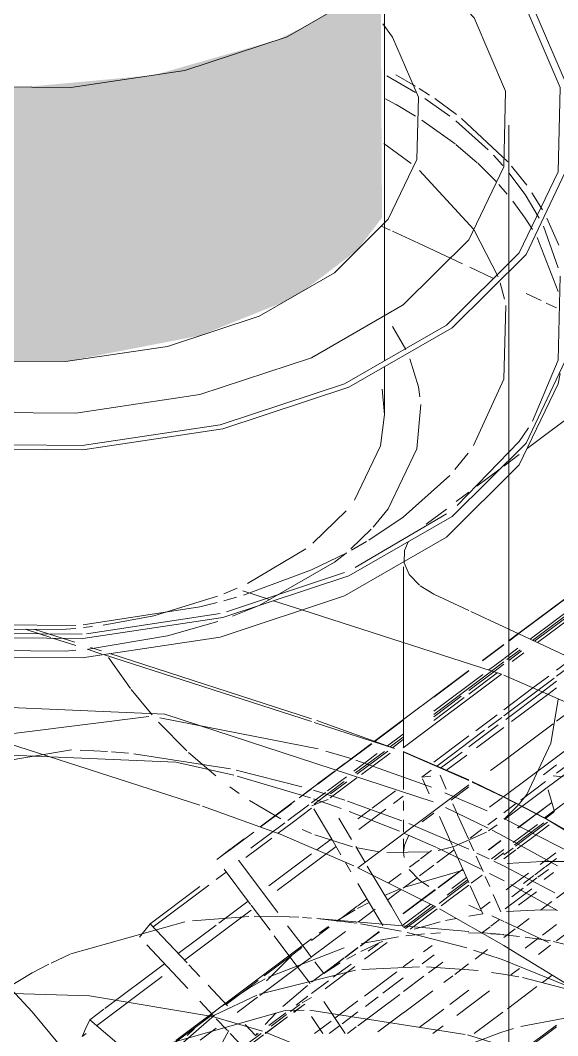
# Model space of a CAD drawing. Header units: metres. Extents: x 147 to 427, y -16 to 162.
# Drawn here: x 408.0657 to 408.1024, y -10.2235 to -10.1541 of the extents above; entities that cross this region are included whole.
import ezdxf

# ---------------------------------------------------------------- set-up
doc = ezdxf.new("R2010")
doc.units = ezdxf.units.M
doc.layers.add('P-PIPE', color=7, linetype='Continuous', lineweight=5)
doc.layers.add('P-SANR-FIXT', color=7, linetype='Continuous', lineweight=5)

# ---------------------------------------------------------------- blocks, each defined once
blk = doc.blocks.new('Bomba Jacuzzi1 - 15B-T 1_1_2CV TRIF_220_380V _1 1_2CV_-2414014-CAIXA D')
at = {"layer": 'P-SANR-FIXT', "color": 131, "lineweight": 15, "true_color": 0x80ffff}
for p, q in [((177.561536, -10.155614), (177.506905, -10.196549)), ((177.50024, -10.163906), (177.498371, -10.162558)), ((177.535424, -10.16298), (177.50817, -10.183401)), ((177.504533, -10.168433), (177.500826, -10.164384)), ((177.502926, -10.170391), (177.500738, -10.169368)), ((177.496416, -10.191534), (177.502653, -10.187854)), ((177.487622, -10.194571), (177.495681, -10.191867)), ((177.478051, -10.196065), (177.487191, -10.194674)), ((177.492786, -10.194436), (177.506418, -10.198834)), ((177.506574, -10.195588), (177.51189, -10.198075)), ((177.468189, -10.196016), (177.477763, -10.196085)), ((177.479648, -10.197415), (177.49344, -10.201872)), ((177.506159, -10.197108), (177.505114, -10.197891)), ((177.499711, -10.203859), (177.506418, -10.198834)), ((177.485805, -10.207782), (177.468838, -10.202299)), ((177.493798, -10.201988), (177.499097, -10.203898)), ((177.507813, -10.207862), (177.514737, -10.202673)), ((177.504191, -10.206053), (177.499711, -10.20411)), ((177.510629, -10.205843), (177.509955, -10.20577)), ((177.496611, -10.212064), (177.504191, -10.206385)), ((177.506574, -10.207199), (177.504423, -10.206161)), ((177.509597, -10.206736), (177.510021, -10.208134)), ((177.506577, -10.207243), (177.509354, -10.208669)), ((177.514809, -10.211979), (177.510184, -10.209144)), ((177.506596, -10.209916), (177.510246, -10.211923)), ((177.501937, -10.214733), (177.496611, -10.212064)), ((177.506575, -10.217379), (177.502188, -10.214869)), ((177.504191, -10.216419), (177.4938, -10.215524))]:
    blk.add_line(p, q, dxfattribs=at)
at = {"layer": 'P-SANR-FIXT', "color": 254, "lineweight": 15, "true_color": 0xbfffff}
for p, q in [((177.50054, -10.159064), (177.498585, -10.157924)), ((177.498498, -10.159489), (177.499197, -10.159875)), ((177.502884, -10.160685), (177.501178, -10.159474)), ((177.499214, -10.159885), (177.50054, -10.160676)), ((177.500977, -10.160955), (177.503244, -10.162577)), ((177.505501, -10.162974), (177.503296, -10.161007)), ((177.503296, -10.162618), (177.504761, -10.163873)), ((177.506503, -10.164045), (177.505869, -10.163352)), ((177.504794, -10.163903), (177.50607, -10.165178)), ((177.507114, -10.164103), (177.508142, -10.165405)), ((177.508503, -10.165923), (177.50922, -10.167085)), ((177.507621, -10.196033), (177.545494, -10.167654)), ((177.49881, -10.168465), (177.498219, -10.168189)), ((177.500738, -10.169368), (177.498979, -10.168545)), ((177.50619, -10.171669), (177.504554, -10.168465)), ((177.508548, -10.196512), (177.546463, -10.168102)), ((177.508885, -10.196669), (177.546801, -10.168259)), ((177.510297, -10.171047), (177.50928, -10.168211)), ((177.508848, -10.168977), (177.510297, -10.172659)), ((177.510184, -10.198972), (177.549505, -10.169509)), ((177.503757, -10.170779), (177.502926, -10.170391)), ((177.505869, -10.171767), (177.504251, -10.171011)), ((177.509119, -10.173288), (177.508094, -10.172808)), ((177.510184, -10.173786), (177.509482, -10.173457)), ((177.499882, -10.176641), (177.498979, -10.17506)), ((177.503238, -10.184837), (177.504143, -10.183708)), ((177.507634, -10.183803), (177.506574, -10.184597)), ((177.496164, -10.190356), (177.4972, -10.189764)), ((177.500854, -10.192789), (177.501791, -10.193351)), ((177.487453, -10.193803), (177.488315, -10.193558)), ((177.501791, -10.193351), (177.504191, -10.194474)), ((177.490833, -10.193806), (177.492786, -10.194436)), ((177.504332, -10.19454), (177.506574, -10.195588)), ((177.468642, -10.195424), (177.477327, -10.195492)), ((177.506918, -10.196559), (177.507583, -10.196061)), ((177.478336, -10.196991), (177.479096, -10.197236)), ((177.476628, -10.197246), (177.477339, -10.197191)), ((177.49344, -10.20207), (177.479214, -10.19748)), ((177.506794, -10.197826), (177.507686, -10.197158)), ((177.507151, -10.197968), (177.507953, -10.197367)), ((177.504191, -10.198583), (177.497747, -10.203411)), ((177.50892, -10.199919), (177.510011, -10.199102)), ((177.509586, -10.200208), (177.510184, -10.199761)), ((177.499097, -10.203895), (177.493614, -10.202126)), ((177.49971, -10.204144), (177.50419, -10.206102)), ((177.509284, -10.205707), (177.510184, -10.205033)), ((177.504423, -10.206211), (177.506577, -10.207243)), ((177.502598, -10.207932), (177.505506, -10.209353)), ((177.506625, -10.208721), (177.507538, -10.20781)), ((177.506627, -10.20875), (177.507774, -10.207891)), ((177.506576, -10.208699), (177.511506, -10.211189)), ((177.505785, -10.209495), (177.506596, -10.209916)), ((177.510247, -10.214974), (177.507065, -10.213203)), ((177.505714, -10.216551), (177.504988, -10.216488)), ((177.490276, -10.223304), (177.494194, -10.224881))]:
    blk.add_line(p, q, dxfattribs=at)
at = {"layer": 'P-SANR-FIXT', "color": 7, "lineweight": 15, "true_color": 0xdfffff}
for p, q in [((177.499201, -10.157858), (177.500547, -10.15864)), ((177.500785, -10.158787), (177.50151, -10.15925)), ((177.501855, -10.15948), (177.503353, -10.160561)), ((177.503697, -10.16083), (177.506851, -10.163801)), ((177.506232, -10.165353), (177.506815, -10.166021)), ((177.507611, -10.196021), (177.545479, -10.167647)), ((177.509522, -10.167647), (177.510337, -10.169508)), ((177.50837, -10.196429), (177.546284, -10.168019)), ((177.506635, -10.173189), (177.50633, -10.172078)), ((177.500738, -10.17918), (177.500158, -10.177264)), ((177.500848, -10.179862), (177.500738, -10.17918)), ((177.496129, -10.190261), (177.497521, -10.18892)), ((177.500067, -10.189729), (177.49979, -10.190373)), ((177.49979, -10.190373), (177.49977, -10.191209)), ((177.499733, -10.191483), (177.499733, -10.196677)), ((177.488041, -10.194866), (177.489855, -10.194132)), ((177.506906, -10.196549), (177.507568, -10.196053)), ((177.476407, -10.196367), (177.477262, -10.196644)), ((177.505115, -10.19791), (177.506574, -10.196817)), ((177.479119, -10.197449), (177.478104, -10.197122)), ((177.479566, -10.197678), (177.481074, -10.199805)), ((177.506604, -10.197752), (177.507544, -10.197047)), ((177.505741, -10.198615), (177.506574, -10.197991)), ((177.481125, -10.199872), (177.482539, -10.201595)), ((177.506574, -10.201678), (177.50892, -10.199919)), ((177.507113, -10.202062), (177.509586, -10.200208)), ((177.49778, -10.203406), (177.499711, -10.201959)), ((177.498823, -10.203799), (177.499711, -10.203133)), ((177.497531, -10.203573), (177.495756, -10.204903)), ((177.494419, -10.204077), (177.496215, -10.204622)), ((177.501995, -10.205108), (177.503458, -10.204012)), ((177.502662, -10.205397), (177.50405, -10.204357)), ((177.495741, -10.204914), (177.495103, -10.205392)), ((177.496456, -10.204699), (177.501638, -10.20656)), ((177.493362, -10.207271), (177.488364, -10.205788)), ((177.495461, -10.208002), (177.493565, -10.207339)), ((177.502557, -10.206931), (177.50543, -10.208171)), ((177.499452, -10.209568), (177.496012, -10.208205)), ((177.501939, -10.21066), (177.499781, -10.209707)), ((177.506611, -10.211959), (177.510073, -10.213764)), ((177.509198, -10.211629), (177.511067, -10.211636)), ((177.506596, -10.212955), (177.505606, -10.21244)), ((177.506574, -10.216625), (177.505749, -10.216554)), ((177.488526, -10.220597), (177.48416, -10.223868))]:
    blk.add_line(p, q, dxfattribs=at)
at = {"layer": 'P-SANR-FIXT', "color": 4, "lineweight": 15, "true_color": 0x00ffff}
for p, q in [((177.506925, -10.240443), (177.506925, -10.161288)), ((177.509353, -10.208635), (177.516278, -10.203446)), ((177.509353, -10.208635), (177.506574, -10.207199)), ((177.510184, -10.209144), (177.509353, -10.208635)), ((177.509748, -10.20888), (177.515048, -10.211928)), ((177.507237, -10.217781), (177.506575, -10.217379)), ((177.556903, -10.248194), (177.507237, -10.217781))]:
    blk.add_line(p, q, dxfattribs=at)
at = {"layer": 'P-SANR-FIXT', "color": 7, "lineweight": 15, "true_color": 0xfbffff}
for p, q in [((177.508677, -10.196572), (177.546593, -10.168162)), ((177.506931, -10.197881), (177.507788, -10.197238)), ((177.506574, -10.20126), (177.508567, -10.199766)), ((177.505673, -10.20542), (177.506574, -10.204745)), ((177.493867, -10.206338), (177.495078, -10.205431)), ((177.494721, -10.207283), (177.496542, -10.205918)), ((177.4926, -10.207288), (177.49344, -10.206658)), ((177.493617, -10.2077), (177.495672, -10.20616)), ((177.491065, -10.208438), (177.492047, -10.207702)), ((177.493588, -10.208026), (177.494819, -10.210107)), ((177.508815, -10.208365), (177.509855, -10.207586)), ((177.489937, -10.209265), (177.49105, -10.20843)), ((177.496173, -10.210117), (177.495315, -10.208665)), ((177.502175, -10.208558), (177.503042, -10.210506)), ((177.504155, -10.210073), (177.503424, -10.20843)), ((177.489289, -10.210726), (177.491614, -10.208984)), ((177.508077, -10.209691), (177.508877, -10.209092)), ((177.487894, -10.210795), (177.488832, -10.210093)), ((177.507316, -10.210486), (177.508238, -10.209795)), ((177.50738, -10.210582), (177.508341, -10.209862)), ((177.506574, -10.211456), (177.507407, -10.210832)), ((177.49977, -10.211357), (177.499734, -10.210984)), ((177.509066, -10.211832), (177.510138, -10.211028)), ((177.486933, -10.212865), (177.487613, -10.212356)), ((177.509331, -10.212862), (177.509975, -10.21238)), ((177.482615, -10.216101), (177.486422, -10.213248)), ((177.498428, -10.213944), (177.499484, -10.213505)), ((177.504287, -10.213303), (177.505137, -10.215214)), ((177.487105, -10.215848), (177.48911, -10.214346)), ((177.506381, -10.215073), (177.505856, -10.213895)), ((177.499711, -10.216102), (177.498892, -10.214717)), ((177.497767, -10.215096), (177.498302, -10.216001)), ((177.502236, -10.215761), (177.500463, -10.216262)), ((177.503332, -10.215516), (177.502599, -10.215674)), ((177.505137, -10.215214), (177.504176, -10.21536)), ((177.509623, -10.217162), (177.506636, -10.215766)), ((177.484334, -10.217925), (177.486933, -10.215977)), ((177.496778, -10.217407), (177.497496, -10.216869)), ((177.49831, -10.217067), (177.4968, -10.217777)), ((177.499374, -10.216775), (177.496861, -10.21724)), ((177.502251, -10.216517), (177.501589, -10.21655)), ((177.508026, -10.217554), (177.508962, -10.216853)), ((177.495666, -10.217543), (177.490507, -10.219542)), ((177.49344, -10.218188), (177.492955, -10.217543)), ((177.495727, -10.218195), (177.496611, -10.217532)), ((177.497317, -10.217753), (177.498016, -10.21723)), ((177.508941, -10.21798), (177.509776, -10.217354)), ((177.490353, -10.219794), (177.492049, -10.218097)), ((177.492034, -10.218233), (177.493335, -10.219964)), ((177.494268, -10.219288), (177.493662, -10.218482)), ((177.494268, -10.219288), (177.495628, -10.218269)), ((177.496461, -10.217955), (177.495844, -10.218297)), ((177.495389, -10.218565), (177.494268, -10.219288)), ((177.478754, -10.222861), (177.48324, -10.2195)), ((177.490276, -10.219662), (177.489366, -10.220166)), ((177.509883, -10.219402), (177.509217, -10.219901)), ((177.489336, -10.220183), (177.487113, -10.22166)), ((177.49316, -10.220099), (177.491472, -10.22155)), ((177.492807, -10.221283), (177.49344, -10.220929)), ((177.494282, -10.221207), (177.495741, -10.223389)), ((177.49101, -10.222), (177.490262, -10.222784)), ((177.491996, -10.221891), (177.492632, -10.221414)), ((177.49221, -10.221941), (177.49297, -10.221372)), ((177.483148, -10.224738), (177.486671, -10.222098)), ((177.486933, -10.222376), (177.487697, -10.223187)), ((177.490278, -10.223389), (177.491799, -10.222249)), ((177.49067, -10.222885), (177.491736, -10.222085)), ((177.477773, -10.223597), (177.47805, -10.223389)), ((177.485448, -10.223056), (177.484947, -10.223536)), ((177.485868, -10.226746), (177.487779, -10.223185)), ((177.487888, -10.223389), (177.488877, -10.224438)), ((177.489614, -10.223526), (177.488897, -10.222765)), ((177.489026, -10.224117), (177.489996, -10.223389)), ((177.489735, -10.223382), (177.489614, -10.223526)), ((177.507235, -10.223052), (177.506381, -10.223315)), ((177.489154, -10.224231), (177.490165, -10.223474))]:
    blk.add_line(p, q, dxfattribs=at)
at = {"layer": 'P-SANR-FIXT', "color": 7, "lineweight": 15, "true_color": 0xf7ffff}
for p, q in [((177.510184, -10.198555), (177.54916, -10.16935)), ((177.475631, -10.196324), (177.47387, -10.195756)), ((177.501791, -10.200382), (177.504191, -10.198584)), ((177.501791, -10.201358), (177.505145, -10.198845)), ((177.508567, -10.199766), (177.509647, -10.198957)), ((177.510184, -10.20204), (177.511504, -10.201051)), ((177.482988, -10.202099), (177.484925, -10.204075)), ((177.506574, -10.204745), (177.509957, -10.20221)), ((177.495759, -10.204902), (177.497532, -10.203573)), ((177.485031, -10.204174), (177.48689, -10.20578)), ((177.496322, -10.205456), (177.497935, -10.204248)), ((177.499733, -10.204174), (177.499733, -10.206719)), ((177.495104, -10.205392), (177.495741, -10.204915)), ((177.49506, -10.205425), (177.492591, -10.207275)), ((177.487854, -10.206522), (177.488499, -10.206986)), ((177.489192, -10.207455), (177.491332, -10.208721)), ((177.492303, -10.20749), (177.489936, -10.209264)), ((177.503422, -10.208426), (177.503091, -10.207682)), ((177.489953, -10.209271), (177.491065, -10.208438)), ((177.507541, -10.209343), (177.508795, -10.208403)), ((177.509426, -10.20868), (177.510046, -10.208215)), ((177.492795, -10.209435), (177.493442, -10.209712)), ((177.508238, -10.209795), (177.50932, -10.208984)), ((177.508341, -10.209862), (177.509555, -10.208952)), ((177.487902, -10.210808), (177.489491, -10.209617)), ((177.488832, -10.210092), (177.488013, -10.210705)), ((177.49366, -10.2098), (177.496232, -10.210624)), ((177.494819, -10.210107), (177.495452, -10.211179)), ((177.503111, -10.210628), (177.505385, -10.209627)), ((177.504526, -10.210907), (177.50422, -10.21022)), ((177.5075, -10.210762), (177.508534, -10.209987)), ((177.48789, -10.210797), (177.487143, -10.211357)), ((177.487894, -10.210814), (177.487425, -10.211148)), ((177.497105, -10.211694), (177.496466, -10.210612)), ((177.496577, -10.210704), (177.49805, -10.210965)), ((177.502089, -10.210876), (177.503011, -10.210657)), ((177.503074, -10.210578), (177.504177, -10.213055)), ((177.487143, -10.211357), (177.486964, -10.211492)), ((177.487425, -10.211148), (177.487143, -10.211357)), ((177.491128, -10.215114), (177.488446, -10.211547)), ((177.498586, -10.211023), (177.501492, -10.210973)), ((177.505156, -10.212322), (177.504685, -10.211263)), ((177.509426, -10.212), (177.510184, -10.211432)), ((177.48747, -10.212164), (177.489278, -10.214568)), ((177.495755, -10.211692), (177.496133, -10.21233)), ((177.498892, -10.214717), (177.49725, -10.211939)), ((177.499808, -10.213381), (177.503797, -10.212233)), ((177.505611, -10.213344), (177.505307, -10.212662)), ((177.482408, -10.215882), (177.485805, -10.213336)), ((177.496611, -10.213141), (177.497767, -10.215096)), ((177.506661, -10.214864), (177.508489, -10.213493)), ((177.489312, -10.214614), (177.490605, -10.216333)), ((177.495175, -10.215694), (177.496425, -10.214942)), ((177.49659, -10.214851), (177.497372, -10.214441)), ((177.509173, -10.214944), (177.506753, -10.215042)), ((177.510174, -10.214957), (177.509209, -10.214944)), ((177.476981, -10.217949), (177.484782, -10.215759)), ((177.485296, -10.215686), (177.489152, -10.215381)), ((177.489514, -10.215373), (177.491901, -10.215402)), ((177.491934, -10.215404), (177.492568, -10.215435)), ((177.492828, -10.215451), (177.493438, -10.215494)), ((177.4938, -10.215524), (177.496517, -10.215841)), ((177.484932, -10.218559), (177.482408, -10.215882)), ((177.492955, -10.217543), (177.491807, -10.216017)), ((177.493966, -10.216528), (177.494605, -10.216073)), ((177.496788, -10.215882), (177.499565, -10.216389)), ((177.499984, -10.216479), (177.504046, -10.217542)), ((177.490886, -10.216707), (177.492034, -10.218233)), ((177.505137, -10.216535), (177.50417, -10.2165)), ((177.506473, -10.216627), (177.505702, -10.216567)), ((177.509772, -10.217062), (177.508033, -10.216797)), ((177.515904, -10.218576), (177.509964, -10.217096)), ((177.482184, -10.217338), (177.484996, -10.220321)), ((177.50451, -10.217684), (177.506457, -10.218327)), ((177.475637, -10.218569), (177.476942, -10.217965)), ((177.479325, -10.221677), (177.483398, -10.218626)), ((177.485805, -10.219486), (177.485065, -10.218701)), ((177.496444, -10.219058), (177.489883, -10.220702)), ((177.500822, -10.218823), (177.496886, -10.219006)), ((177.504831, -10.219091), (177.501288, -10.218831)), ((177.506535, -10.219333), (177.505742, -10.219211)), ((177.487691, -10.221486), (177.486373, -10.220089)), ((177.485805, -10.22118), (177.48677, -10.222203)), ((177.478279, -10.222461), (177.479256, -10.221729)), ((177.506521, -10.221921), (177.504562, -10.223389)), ((177.481661, -10.225308), (177.478279, -10.222461))]:
    blk.add_line(p, q, dxfattribs=at)
at = {"layer": 'P-SANR-FIXT', "color": 7, "lineweight": 15, "true_color": 0xefffff}
for p, q in [((177.50632, -10.184788), (177.504732, -10.185978)), ((177.504191, -10.186383), (177.50333, -10.187027)), ((177.502653, -10.187535), (177.501271, -10.18857)), ((177.488739, -10.19313), (177.49057, -10.193721)), ((177.474531, -10.195761), (177.476407, -10.196367)), ((177.477327, -10.196871), (177.475748, -10.196362)), ((177.499733, -10.196677), (177.499733, -10.203843)), ((177.505114, -10.197892), (177.506574, -10.196799)), ((177.505538, -10.19855), (177.506574, -10.197775)), ((177.501791, -10.200401), (177.504191, -10.198603)), ((177.501791, -10.201575), (177.505741, -10.198615)), ((177.504191, -10.200187), (177.506123, -10.198739)), ((177.501791, -10.201985), (177.50387, -10.200427)), ((177.483075, -10.201804), (177.493884, -10.203924)), ((177.50551, -10.202474), (177.506441, -10.201777)), ((177.497768, -10.203397), (177.499711, -10.201941)), ((177.504701, -10.203869), (177.506574, -10.202466)), ((177.498627, -10.203729), (177.499711, -10.202917)), ((177.503489, -10.203989), (177.505267, -10.202656)), ((177.4958, -10.20489), (177.497551, -10.203578)), ((177.460151, -10.206798), (177.477045, -10.204004)), ((177.477627, -10.20402), (177.479491, -10.204115)), ((177.479779, -10.204135), (177.480935, -10.204232)), ((177.481303, -10.204267), (177.487898, -10.205302)), ((177.49645, -10.205577), (177.498418, -10.204102)), ((177.496852, -10.205686), (177.498808, -10.20422)), ((177.495122, -10.205398), (177.495743, -10.204933)), ((177.488285, -10.205385), (177.492775, -10.206524)), ((177.500979, -10.20587), (177.501618, -10.205391)), ((177.501597, -10.205793), (177.500979, -10.20587)), ((177.501026, -10.205977), (177.501483, -10.207003)), ((177.502649, -10.206689), (177.502221, -10.205727)), ((177.493572, -10.206758), (177.495719, -10.20744)), ((177.495889, -10.207497), (177.499612, -10.208853)), ((177.508833, -10.208374), (177.509861, -10.207604)), ((177.500085, -10.20904), (177.50418, -10.210798)), ((177.505525, -10.209541), (177.506113, -10.209134)), ((177.508534, -10.209987), (177.509672, -10.209134)), ((177.504726, -10.211051), (177.505571, -10.211452)), ((177.505888, -10.211605), (177.506611, -10.211959)), ((177.506813, -10.211773), (177.509198, -10.211629)), ((177.49344, -10.216915), (177.488526, -10.220597)), ((177.507646, -10.216748), (177.506566, -10.216635)), ((177.506457, -10.218327), (177.512565, -10.220817)), ((177.507593, -10.21952), (177.506535, -10.219333)), ((177.512869, -10.220865), (177.507848, -10.21957)), ((177.508842, -10.220181), (177.506825, -10.221693)), ((177.493332, -10.221801), (177.503947, -10.223447)), ((177.504087, -10.223486), (177.506382, -10.224193))]:
    blk.add_line(p, q, dxfattribs=at)
at = {"layer": 'P-SANR-FIXT', "color": 7, "lineweight": 15, "true_color": 0xfdffff}
for p, q in [((177.505887, -10.198663), (177.506574, -10.198149)), ((177.504662, -10.202693), (177.506114, -10.201605)), ((177.498964, -10.20385), (177.499711, -10.203291)), ((177.501791, -10.204844), (177.504191, -10.203046)), ((177.493857, -10.206327), (177.495061, -10.205425)), ((177.494531, -10.206798), (177.495818, -10.205834)), ((177.492592, -10.207275), (177.49344, -10.20664)), ((177.502982, -10.207437), (177.504191, -10.206531)), ((177.49344, -10.207616), (177.494383, -10.206909)), ((177.49105, -10.20843), (177.492037, -10.207691)), ((177.491816, -10.208832), (177.493247, -10.207761)), ((177.499733, -10.207475), (177.499733, -10.208153)), ((177.499733, -10.208784), (177.499733, -10.20962)), ((177.507524, -10.209332), (177.508777, -10.208393)), ((177.491153, -10.209703), (177.49211, -10.208986)), ((177.488957, -10.211349), (177.490721, -10.210027)), ((177.49379, -10.210839), (177.49478, -10.210097)), ((177.499733, -10.210078), (177.499733, -10.210928)), ((177.507216, -10.210336), (177.508077, -10.209691)), ((177.506574, -10.211186), (177.507208, -10.210711)), ((177.490525, -10.213285), (177.49344, -10.211101)), ((177.502789, -10.212904), (177.503779, -10.212162)), ((177.508695, -10.212548), (177.50939, -10.212027)), ((177.508913, -10.212698), (177.509621, -10.212167)), ((177.507923, -10.213126), (177.508639, -10.21259)), ((177.508147, -10.213271), (177.508835, -10.212756)), ((177.499711, -10.21521), (177.501916, -10.213558)), ((177.507121, -10.21404), (177.507898, -10.213458)), ((177.502164, -10.214491), (177.502835, -10.213988)), ((177.502305, -10.214655), (177.503057, -10.214091)), ((177.484751, -10.218368), (177.489315, -10.214948)), ((177.499745, -10.216159), (177.501763, -10.214646)), ((177.499856, -10.21622), (177.501879, -10.214704)), ((177.500172, -10.216253), (177.502022, -10.214867)), ((177.505069, -10.215033), (177.504191, -10.214622)), ((177.506574, -10.215736), (177.505748, -10.21535)), ((177.497496, -10.216869), (177.498086, -10.216427)), ((177.50922, -10.21666), (177.510184, -10.215937)), ((177.510184, -10.217049), (177.511198, -10.216289)), ((177.497056, -10.218318), (177.498601, -10.21716)), ((177.501154, -10.216581), (177.499878, -10.216709)), ((177.490199, -10.219455), (177.49206, -10.218061)), ((177.499711, -10.218841), (177.50041, -10.218318)), ((177.501007, -10.218621), (177.501824, -10.218009)), ((177.494379, -10.220324), (177.496387, -10.218819)), ((177.494928, -10.219544), (177.496136, -10.218638)), ((177.497062, -10.220826), (177.499263, -10.219177)), ((177.507061, -10.219389), (177.50766, -10.21894)), ((177.487607, -10.221397), (177.489795, -10.219758)), ((177.49344, -10.219885), (177.494256, -10.219273)), ((177.49344, -10.220658), (177.494606, -10.219785)), ((177.498315, -10.220638), (177.499711, -10.219592)), ((177.502878, -10.221412), (177.504191, -10.220428)), ((177.503374, -10.222151), (177.505603, -10.220481)), ((177.492391, -10.221444), (177.493196, -10.220841)), ((177.49504, -10.222341), (177.496611, -10.221164)), ((177.497121, -10.221533), (177.497991, -10.220881)), ((177.490516, -10.222849), (177.491692, -10.221969)), ((177.49554, -10.222718), (177.496611, -10.221915)), ((177.500791, -10.222976), (177.502473, -10.221715)), ((177.494216, -10.223389), (177.49344, -10.222229)), ((177.489614, -10.223526), (177.489796, -10.223389)), ((177.501722, -10.223389), (177.502425, -10.222863)), ((177.506381, -10.223315), (177.50462, -10.223988)), ((177.508498, -10.224073), (177.510184, -10.22281)), ((177.508552, -10.224151), (177.510184, -10.222928))]:
    blk.add_line(p, q, dxfattribs=at)
at = {"layer": 'P-SANR-FIXT', "color": 7, "lineweight": 15, "true_color": 0xfeffff}
for p, q in [((177.504191, -10.199934), (177.505887, -10.198663)), ((177.509206, -10.200044), (177.510184, -10.199311)), ((177.501791, -10.201732), (177.503672, -10.200323)), ((177.506707, -10.201916), (177.509206, -10.200044)), ((177.504191, -10.203802), (177.506199, -10.202297)), ((177.506574, -10.207186), (177.513455, -10.20203)), ((177.510184, -10.205597), (177.514347, -10.202477)), ((177.496544, -10.205664), (177.498644, -10.20409)), ((177.502282, -10.205232), (177.50373, -10.204147)), ((177.49474, -10.207016), (177.495847, -10.206186)), ((177.507738, -10.20743), (177.509423, -10.206166)), ((177.497587, -10.207994), (177.499185, -10.206797)), ((177.499039, -10.207662), (177.499711, -10.207158)), ((177.505597, -10.207917), (177.506491, -10.207247)), ((177.49211, -10.208986), (177.49344, -10.20799)), ((177.496611, -10.208725), (177.497463, -10.208086)), ((177.496669, -10.209438), (177.498505, -10.208062)), ((177.506574, -10.208302), (177.507384, -10.207695)), ((177.501007, -10.208917), (177.501791, -10.208329)), ((177.505475, -10.209125), (177.506095, -10.208661)), ((177.504268, -10.210029), (177.505074, -10.209425)), ((177.50553, -10.210826), (177.506363, -10.210202)), ((177.505531, -10.210849), (177.50638, -10.210212)), ((177.491086, -10.213621), (177.495112, -10.210604)), ((177.500879, -10.211453), (177.501635, -10.210886)), ((177.501998, -10.21173), (177.50319, -10.210838)), ((177.505733, -10.211447), (177.506574, -10.210818)), ((177.500122, -10.21202), (177.500806, -10.211507)), ((177.50593, -10.211525), (177.506574, -10.211042)), ((177.50082, -10.212613), (177.501791, -10.211885)), ((177.502734, -10.212921), (177.503771, -10.212144)), ((177.49868, -10.213101), (177.499555, -10.212445)), ((177.499711, -10.213444), (177.500654, -10.212738)), ((177.502098, -10.213398), (177.502734, -10.212921)), ((177.5021, -10.21342), (177.502789, -10.212904)), ((177.502717, -10.213932), (177.504071, -10.212917)), ((177.502835, -10.213988), (177.504152, -10.213001)), ((177.503024, -10.213477), (177.504029, -10.212724)), ((177.504351, -10.213121), (177.505089, -10.212568)), ((177.506745, -10.213571), (177.508255, -10.212439)), ((177.498672, -10.214222), (177.499572, -10.213548)), ((177.499711, -10.215186), (177.501897, -10.213549)), ((177.503057, -10.214091), (177.504191, -10.213242)), ((177.510184, -10.214126), (177.510997, -10.213517)), ((177.496611, -10.21465), (177.49723, -10.214187)), ((177.505009, -10.214872), (177.505645, -10.214395)), ((177.50759, -10.214626), (177.508818, -10.213706)), ((177.509085, -10.21495), (177.50985, -10.214376)), ((177.495162, -10.215736), (177.496553, -10.214694)), ((177.49664, -10.215745), (177.497787, -10.214886)), ((177.499711, -10.21596), (177.501584, -10.214556)), ((177.505698, -10.216045), (177.506288, -10.215602)), ((177.507474, -10.216157), (177.508313, -10.215528)), ((177.49344, -10.217026), (177.494651, -10.216119)), ((177.49344, -10.218143), (177.495753, -10.21641)), ((177.497473, -10.216863), (177.498061, -10.216423)), ((177.505055, -10.216526), (177.505641, -10.216087)), ((177.506574, -10.216832), (177.50736, -10.216242)), ((177.496776, -10.217385), (177.497473, -10.216863)), ((177.49206, -10.218061), (177.492781, -10.21752)), ((177.495713, -10.218182), (177.496611, -10.217509)), ((177.501082, -10.217814), (177.501678, -10.217367)), ((177.504619, -10.218297), (177.505474, -10.217656)), ((177.492558, -10.218804), (177.493357, -10.218205)), ((177.494268, -10.219265), (177.495659, -10.218222)), ((177.501426, -10.219245), (177.502405, -10.218512)), ((177.489898, -10.220797), (177.492558, -10.218804)), ((177.50322, -10.219345), (177.504175, -10.218629)), ((177.499716, -10.220527), (177.501115, -10.219478)), ((177.502488, -10.219893), (177.503091, -10.219441)), ((177.499721, -10.221966), (177.501717, -10.22047)), ((177.48836, -10.221949), (177.489743, -10.220913)), ((177.496611, -10.222853), (177.499468, -10.220713)), ((177.492218, -10.221943), (177.492854, -10.221467)), ((177.497963, -10.223283), (177.499711, -10.221974)), ((177.490288, -10.223389), (177.491802, -10.222255)), ((177.493642, -10.223389), (177.494775, -10.22254)), ((177.485836, -10.223841), (177.486933, -10.223019)), ((177.494644, -10.223389), (177.495375, -10.222841)), ((177.495896, -10.223389), (177.496494, -10.222941))]:
    blk.add_line(p, q, dxfattribs=at)
at = {"layer": 'P-SANR-FIXT', "color": 4, "lineweight": 15, "true_color": 0x00ffff}
for points in [[(177.450022, -10.178824, 0), (177.458486, -10.181812, 0), (177.467968, -10.183402, 0), (177.477822, -10.183485, 0), (177.487376, -10.182055, 0), (177.495979, -10.179209, 0), (177.503046, -10.175143, 0), (177.508094, -10.170132, 0), (177.510779, -10.164519, 0), (177.510919, -10.158685, 0), (177.508503, -10.153029, 0), (177.503697, -10.147935, 0), (177.50225, -10.146857, 0)], [(177.502073, -10.147192, 0), (177.503296, -10.148112, 0), (177.508039, -10.153138, 0), (177.510422, -10.158719, 0), (177.510284, -10.164476, 0), (177.507634, -10.170015, 0), (177.502653, -10.174959, 0), (177.495681, -10.178972, 0), (177.487191, -10.181779, 0), (177.477763, -10.183191, 0), (177.46804, -10.183109, 0), (177.458684, -10.18154, 0), (177.450332, -10.178591, 0)], [(177.450332, -10.178591, 0), (177.458684, -10.18154, 0), (177.46804, -10.183109, 0), (177.477763, -10.183191, 0), (177.487191, -10.181779, 0), (177.495681, -10.178972, 0), (177.502653, -10.174959, 0), (177.507634, -10.170015, 0), (177.510284, -10.164476, 0), (177.510422, -10.158719, 0), (177.508039, -10.153138, 0), (177.503296, -10.148112, 0), (177.502073, -10.147192, 0)], [(177.452657, -10.176849, 0), (177.460168, -10.179501, 0), (177.468582, -10.180912, 0), (177.477327, -10.180986, 0), (177.485805, -10.179717, 0), (177.49344, -10.177192, 0), (177.499711, -10.173583, 0), (177.504191, -10.169136, 0), (177.506574, -10.164155, 0), (177.506697, -10.158978, 0), (177.504554, -10.153958, 0), (177.500289, -10.149438, 0)], [(177.500289, -10.149438, 0), (177.504554, -10.153958, 0), (177.506697, -10.158978, 0), (177.506574, -10.164155, 0), (177.504191, -10.169136, 0), (177.499711, -10.173583, 0), (177.49344, -10.177192, 0), (177.485805, -10.179717, 0), (177.477327, -10.180986, 0), (177.468582, -10.180912, 0), (177.460168, -10.179501, 0), (177.452657, -10.176849, 0)], [(177.498313, -10.154364, 0), (177.498979, -10.155271, 0), (177.500738, -10.159392, 0), (177.500637, -10.163641, 0), (177.49868, -10.167731, 0), (177.495003, -10.171381, 0), (177.489855, -10.174343, 0), (177.483588, -10.176416, 0), (177.476628, -10.177458, 0), (177.46945, -10.177397, 0), (177.462542, -10.176239, 0), (177.456377, -10.174062, 0)], [(177.510919, -10.17158, 0), (177.510779, -10.177413, 0), (177.508094, -10.183027, 0), (177.503046, -10.188037, 0), (177.495979, -10.192104, 0), (177.487376, -10.194949, 0), (177.477822, -10.196379, 0), (177.467968, -10.196296, 0), (177.458486, -10.194707, 0), (177.450022, -10.191718, 0)], [(177.510438, -10.178275, 0), (177.510284, -10.178982, 0), (177.507634, -10.184521, 0), (177.502653, -10.189466, 0), (177.495681, -10.193478, 0), (177.487191, -10.196286, 0), (177.477763, -10.197697, 0), (177.46804, -10.197615, 0), (177.458684, -10.196047, 0), (177.450332, -10.193098, 0)], [(177.506574, -10.198896, 0), (177.511348, -10.200972, 0), (177.516278, -10.203446, 0)], [(177.486622, -10.251961, 0), (177.48653, -10.249287, 0), (177.486258, -10.246621, 0), (177.485807, -10.243972, 0), (177.485181, -10.241347, 0), (177.484383, -10.238754, 0), (177.483416, -10.236198, 0), (177.482286, -10.233686, 0), (177.480997, -10.231221, 0), (177.479554, -10.228809, 0), (177.477963, -10.226451, 0), (177.476227, -10.224152, 0), (177.474352, -10.221913, 0), (177.472343, -10.219737, 0), (177.470204, -10.217626, 0), (177.467939, -10.21558, 0), (177.465553, -10.213603, 0), (177.46305, -10.211694, 0), (177.460434, -10.209857, 0), (177.457709, -10.208091, 0), (177.454881, -10.2064, 0), (177.451952, -10.204783, 0), (177.448928, -10.203243, 0), (177.447245, -10.202438, 0)]]:
    blk.add_polyline3d(points, dxfattribs=at)
at = {"layer": 'P-SANR-FIXT', "color": 131, "lineweight": 15, "true_color": 0x80ffff}
for points in [[(177.508998, -10.167644, 0), (177.508039, -10.166033, 0), (177.506927, -10.164545, 0)], [(177.507202, -10.166498, 0), (177.508039, -10.167644, 0), (177.50853, -10.16842, 0)], [(177.508545, -10.181528, 0), (177.510284, -10.17737, 0), (177.510422, -10.171614, 0)], [(177.50338, -10.18729, 0), (177.507634, -10.18291, 0), (177.508263, -10.181988, 0)], [(177.507568, -10.207776, 0), (177.508145, -10.207041, 0), (177.509785, -10.203532, 0), (177.510294, -10.200548, 0)], [(177.496324, -10.211929, 0), (177.491286, -10.209751, 0), (177.485986, -10.207841, 0)]]:
    blk.add_polyline3d(points, dxfattribs=at)
at = {"layer": 'P-SANR-FIXT', "color": 254, "lineweight": 15, "true_color": 0xbfffff}
for points in [[(177.504511, -10.183186, 0), (177.506574, -10.178661, 0), (177.506723, -10.17362, 0)], [(177.497351, -10.189673, 0), (177.499711, -10.188089, 0), (177.502878, -10.185241, 0)], [(177.488788, -10.193416, 0), (177.49344, -10.191698, 0), (177.495855, -10.190523, 0)], [(177.49977, -10.191209, 0), (177.500117, -10.192021, 0), (177.500806, -10.192751, 0)], [(177.47783, -10.195455, 0), (177.485805, -10.194223, 0), (177.486991, -10.193928, 0)], [(177.478195, -10.19711, 0), (177.483588, -10.196205, 0), (177.487047, -10.195217, 0)], [(177.468564, -10.1971, 0), (177.46945, -10.197186, 0), (177.476628, -10.197246, 0)], [(177.451686, -10.204909, 0), (177.465523, -10.200793, 0), (177.483407, -10.20155, 0), (177.501752, -10.207541, 0)], [(177.472259, -10.220624, 0), (177.478269, -10.220819, 0), (177.486683, -10.222229, 0), (177.490079, -10.223236, 0)]]:
    blk.add_polyline3d(points, dxfattribs=at)
at = {"layer": 'P-SANR-FIXT', "color": 7, "lineweight": 15, "true_color": 0xdfffff}
for points in [[(177.497654, -10.188775, 0), (177.49868, -10.187519, 0), (177.500637, -10.18343, 0), (177.500899, -10.180392, 0)], [(177.489868, -10.194126, 0), (177.495003, -10.19117, 0), (177.495794, -10.190545, 0)], [(177.488121, -10.205725, 0), (177.484171, -10.204838, 0), (177.467, -10.204111, 0)], [(177.505028, -10.212146, 0), (177.502598, -10.210965, 0), (177.501985, -10.210681, 0)]]:
    blk.add_polyline3d(points, dxfattribs=at)
at = {"layer": 'P-SANR-FIXT', "color": 7, "lineweight": 15, "true_color": 0xefffff}
for points in [[(177.455788, -10.206972, 0), (177.461084, -10.204389, 0), (177.482323, -10.201729, 0)], [(177.47736, -10.225865, 0), (177.491629, -10.221805, 0), (177.492938, -10.221795, 0)]]:
    blk.add_polyline3d(points, dxfattribs=at)
at = {"layer": 'P-SANR-FIXT', "color": 7, "lineweight": 15, "true_color": 0xfdffff}
blk.add_polyline3d([(177.494566, -10.207398, 0), (177.494012, -10.207601, 0), (177.493464, -10.207815, 0)], dxfattribs=at)
at = {"layer": 'P-SANR-FIXT', "color": 7, "lineweight": 15, "true_color": 0xfeffff}
blk.add_polyline3d([(177.499734, -10.210984, 0), (177.49979, -10.210521, 0), (177.500094, -10.209833, 0)], dxfattribs=at)
at = {"layer": 'P-SANR-FIXT', "color": 7, "lineweight": 15, "true_color": 0xfbffff}
for points in [[(177.501463, -10.213332, 0), (177.500806, -10.212899, 0), (177.500117, -10.212169, 0)], [(177.513778, -10.222171, 0), (177.510625, -10.222361, 0), (177.507741, -10.222914, 0)]]:
    blk.add_polyline3d(points, dxfattribs=at)
at = {"layer": 'P-SANR-FIXT', "color": 7, "lineweight": 15, "true_color": 0xf7ffff}
for points in [[(177.482408, -10.215882, 0), (177.482039, -10.216338, 0), (177.481679, -10.216802, 0)], [(177.472617, -10.220299, 0), (177.474349, -10.219246, 0), (177.475497, -10.218639, 0)], [(177.489711, -10.22077, 0), (177.486816, -10.222143, 0), (177.479427, -10.228576, 0)], [(177.486828, -10.221878, 0), (177.486441, -10.222188, 0), (177.48595, -10.222603, 0)], [(177.478279, -10.222461, 0), (177.478021, -10.223025, 0), (177.477773, -10.223597, 0)]]:
    blk.add_polyline3d(points, dxfattribs=at)
blk = doc.blocks.new('AF_Soldavel_Uniao - Standard-V303-CAIXA D')
at = {"layer": 'P-PIPE', "color": 4, "lineweight": 15, "true_color": 0x00ffff}
blk.add_polyline3d([(177.497514, -10.151941, 0), (177.491767, -10.155249, 0), (177.484771, -10.157562, 0), (177.477001, -10.158725, 0), (177.468987, -10.158658, 0), (177.461276, -10.157365, 0), (177.454393, -10.154935, 0), (177.448807, -10.151533, 0), (177.444899, -10.14739, 0), (177.443525, -10.144786, 0)], dxfattribs=at)

msp = doc.modelspace()

# ---------------------------------------------------------------- hatches: boundary and pattern name
at = {"layer": 'P-PIPE', "true_color": 0x00ffff}
for points in [[(408.085185, -10.17251), (408.088689, -10.16985), (408.090399, -10.167622), (408.090306, -10.151297), (408.088528, -10.152591), (408.085185, -10.154515), (408.085185, -10.171381)], [(408.068772, -10.177458), (408.077949, -10.175683), (408.083628, -10.173405), (408.085185, -10.17251), (408.085185, -10.154515), (408.083244, -10.155469), (408.074808, -10.157878), (408.065896, -10.158698), (408.059455, -10.158377), (408.050839, -10.156454), (408.05007, -10.156183), (408.050139, -10.174633), (408.057545, -10.176718), (408.06485, -10.177425), (408.068481, -10.177455)]]:
    msp.add_hatch(color=4, dxfattribs=at).paths.add_polyline_path(points)

# ---------------------------------------------------------------- linework, layer by layer
at = {"layer": 'P-PIPE', "color": 4, "lineweight": 15, "true_color": 0x00ffff}
msp.add_line((408.090569, -10.177392), (408.090569, -10.146927), dxfattribs=at)
at = {"layer": 'P-PIPE', "color": 254, "lineweight": 15, "true_color": 0xbfffff}
msp.add_line((408.090569, -10.181076), (408.090569, -10.177802), dxfattribs=at)
at = {"layer": 'P-PIPE', "color": 7, "lineweight": 15, "true_color": 0xdfffff}
for p, q in [((408.090399, -10.179353), (408.090566, -10.181075)), ((408.090566, -10.181075), (408.090306, -10.183216)), ((408.090306, -10.183216), (408.088528, -10.186934)), ((408.087954, -10.187666), (408.085666, -10.189877)), ((408.085185, -10.190252), (408.081217, -10.192619)), ((408.080505, -10.192945), (408.079588, -10.193331)), ((408.070614, -10.195571), (408.069992, -10.195643))]:
    msp.add_line(p, q, dxfattribs=at)
for points in [[(408.079163, -10.193497, 0), (408.074808, -10.194829, 0), (408.071342, -10.195475, 0)], [(408.069488, -10.195694, 0), (408.068481, -10.195776, 0), (408.061955, -10.195722, 0)]]:
    msp.add_polyline3d(points, dxfattribs=at)

# ---------------------------------------------------------------- block references
at = {"layer": 'P-PIPE', "color": 4, "lineweight": 15, "true_color": 0x00ffff}
msp.add_blockref('AF_Soldavel_Uniao - Standard-V303-CAIXA D', (230.592144, 0), dxfattribs=at)
at = {"layer": 'P-SANR-FIXT', "color": 4, "lineweight": 15, "true_color": 0x00ffff}
msp.add_blockref('Bomba Jacuzzi1 - 15B-T 1_1_2CV TRIF_220_380V _1 1_2CV_-2414014-CAIXA D', (230.592144, 0), dxfattribs=at)

doc.saveas('drawing.dxf')
